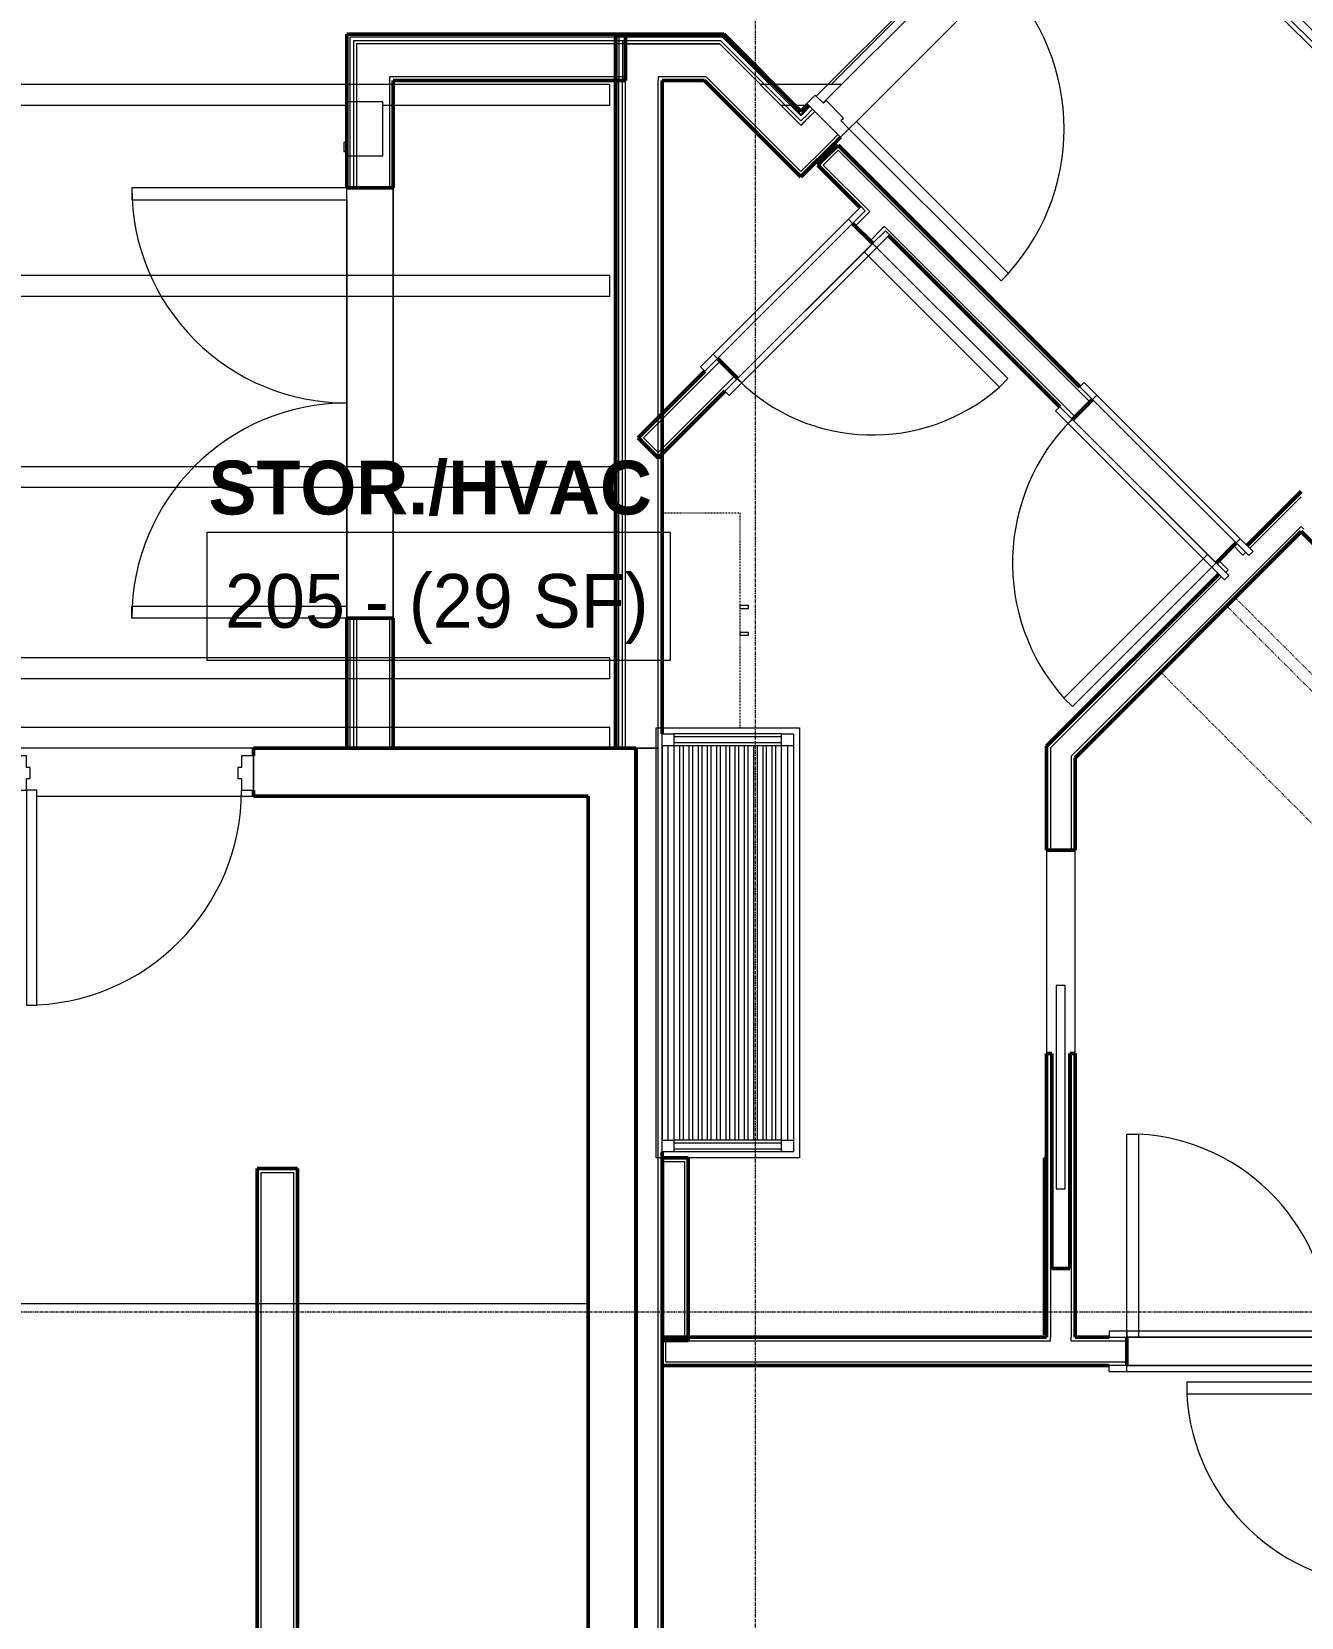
# Model space of a CAD drawing. Header units: inches. Extents: x -4235 to -464, y 9767 to 12359.
# Drawn here: x -2621.4 to -2408.9, y 10116.1 to 10381.6 of the extents above; entities that cross this region are included whole.
import ezdxf

# ---------------------------------------------------------------- set-up
doc = ezdxf.new("R2010")
doc.units = ezdxf.units.IN
doc.header["$MEASUREMENT"] = 0
doc.linetypes.add('Dash', pattern=[0.25, 0.125, -0.125])
doc.linetypes.add('Grid Line 1_2_', pattern=[0.875, 0.5, -0.125, 0.125, -0.125])
for name, color, linetype, lineweight in [('0-1', 7, 'Continuous', 5), ('0-2', 10, 'Continuous', 9), ('A-AREA-IDEN', 2, 'Continuous', 9), ('A-DOOR-1', 10, 'Continuous', 9), ('A-DOOR-2', 50, 'Continuous', 20), ('A-DOOR-FRAM-1', 10, 'Continuous', 9), ('A-DOOR-FRAM-2', 50, 'Continuous', 20), ('A-FLOR-1', 254, 'Continuous', 9), ('A-FLOR-2', 10, 'Continuous', 9), ('A-FLOR-3', 192, 'Continuous', 9), ('A-WALL-1', 7, 'Continuous', 50), ('A-WALL-2', 250, 'Continuous', 13), ('A-WALL-3', 10, 'Continuous', 9), ('A-WALL-4', 254, 'Continuous', 9), ('A-WALL-5', 113, 'Continuous', 9), ('E-FIRE-1', 10, 'Continuous', 9), ('E-FIRE-2', 254, 'Continuous', 9), ('I-WALL-1', 7, 'Continuous', 50), ('I-WALL-2', 10, 'Continuous', 9), ('I-WALL-3', 254, 'Continuous', 9), ('Q-CASE-1', 254, 'Continuous', 9), ('Q-CASE-2', 10, 'Continuous', 9), ('Q-CASE-3', 254, 'Dash', 9), ('Q-CASE-4', 10, 'Dash', 9), ('Q-CASE-HDLN-1', 10, 'Dash', 9), ('Q-CASE-HDLN-2', 254, 'Dash', 9), ('S-BEAM', 12, 'Continuous', 9), ('S-GRID-1', 1, 'Grid Line 1_2_', 9)]:
    doc.layers.add(name, color=color, linetype=linetype, lineweight=lineweight)
doc.styles.add('Century Gothic', font='ufonts.com_century-gothic.ttf', dxfattribs={"height": 9})
doc.styles.add('Century Gothic_B', font='GOTHICB.TTF', dxfattribs={"height": 9})

# ---------------------------------------------------------------- blocks, each defined once
blk = doc.blocks.new('POCKET - FLUSH - 2-10 x 6-8-2882529-BACKGROUND - RCP - 2ND FLOOR')
at = {"layer": 'A-DOOR-2'}
for p, q in [((-39.67, 0.75), (-39.67, -0.75)), ((-5.67, 0.75), (-39.67, 0.75)), ((-5.67, -0.75), (-5.67, 0.75)), ((-39.67, -0.75), (-5.67, -0.75))]:
    blk.add_line(p, q, dxfattribs=at)
blk = doc.blocks.new('Bath Vanity - Bath Vanity 72_-V5-BACKGROUND - RCP - 2ND FLOOR')
at = {"layer": 'Q-CASE-1'}
for p, q in [((36.74, 5.75), (36.74, 5.37)), ((36.74, 5.34), (36.74, 1.01)), ((-35.26, 0), (-35.26, 1)), ((36.74, 1), (36.74, 0)), ((36.74, 0), (-35.26, 0))]:
    blk.add_line(p, q, dxfattribs=at)
at = {"layer": 'Q-CASE-2'}
for p, q in [((-35.26, 1), (-35.26, 24)), ((-35.26, 24), (36.74, 24)), ((36.74, 24), (36.74, 5.75)), ((-34.26, 21), (-34.26, 23)), ((-34.26, 23), (-32.26, 23)), ((-32.26, 23), (33.74, 23)), ((-32.26, 23), (-32.26, 21)), ((-32.26, 22), (33.74, 22)), ((33.74, 21), (33.74, 23)), ((33.74, 23), (35.74, 23)), ((35.74, 23), (35.74, 21)), ((-34.26, 21), (-34.26, 3)), ((-32.26, 21), (-34.26, 21)), ((-33.76, 21), (-33.76, 3)), ((-32.76, 21), (-32.76, 3)), ((33.74, 21), (-32.26, 21)), ((-32.26, 21), (-32.26, 3)), ((-32.26, 20), (33.74, 20)), ((33.74, 19.45), (-32.26, 19.45)), ((33.74, 21), (33.74, 3)), ((35.74, 21), (33.74, 21)), ((34.24, 21), (34.24, 3)), ((35.24, 21), (35.24, 3)), ((35.74, 21), (35.74, 3)), ((-32.26, 18.45), (33.74, 18.45)), ((33.74, 17.91), (-32.26, 17.91)), ((-32.26, 16.91), (33.74, 16.91)), ((33.74, 16.36), (-32.26, 16.36)), ((-32.26, 15.36), (33.74, 15.36)), ((33.74, 14.82), (-32.26, 14.82)), ((-32.26, 13.82), (33.74, 13.82)), ((33.74, 13.27), (-32.26, 13.27)), ((-32.26, 12.27), (33.74, 12.27)), ((33.74, 11.73), (-32.26, 11.73)), ((-32.26, 10.73), (33.74, 10.73)), ((33.74, 10.18), (-32.26, 10.18)), ((-32.26, 9.18), (33.74, 9.18)), ((33.74, 8.64), (-32.26, 8.64)), ((-32.26, 7.64), (33.74, 7.64)), ((33.74, 7.09), (-32.26, 7.09)), ((-32.26, 6.09), (33.74, 6.09)), ((33.74, 5.55), (-32.26, 5.55)), ((-34.26, 1), (-34.26, 3)), ((-34.26, 3), (-32.26, 3)), ((-32.26, 4.55), (33.74, 4.55)), ((33.74, 4), (-32.26, 4)), ((-32.26, 3), (33.74, 3)), ((-32.26, 3), (-32.26, 1)), ((33.74, 1), (33.74, 3)), ((33.74, 3), (35.74, 3)), ((35.74, 3), (35.74, 1)), ((-32.26, 1), (-34.26, 1)), ((-32.26, 2), (33.74, 2)), ((-32.26, 1), (33.74, 1)), ((35.74, 1), (33.74, 1))]:
    blk.add_line(p, q, dxfattribs=at)
blk = doc.blocks.new('OD_CW_Closet - OD_CW_Closet-2068594-BACKGROUND - RCP - 2ND FLOOR')
at = {"layer": 'Q-CASE-HDLN-1'}
for p, q in [((80.94, 24), (80.85, 24)), ((80.94, -9.27), (80.94, 23.91)), ((0.74, 8.37), (80.94, 8.37)), ((0.74, 6.37), (80.94, 6.37)), ((0.74, -9.27), (80.94, -9.27))]:
    blk.add_line(p, q, dxfattribs=at)
at = {"layer": 'Q-CASE-HDLN-2'}
for p, q in [((80.85, 24), (0.74, 24)), ((0.74, 24), (0.74, -9.27)), ((80.94, 23.91), (80.94, 24))]:
    blk.add_line(p, q, dxfattribs=at)
blk = doc.blocks.new('SWING - SINGLE - FLUSH - 2-10 x 6-8 - PRIVACY-3199405-BACKGROUND - RCP - 2ND FLOOR')
at = {"layer": 'A-DOOR-1'}
blk.add_arc((17, -2.37), 34.07, 180, 266.6343, dxfattribs=at)
at = {"layer": 'A-DOOR-2'}
for p, q in [((15, -2.37), (15, -36.38)), ((17, -2.37), (15, -2.37)), ((17, -2.37), (17, -36.38)), ((17, -36.38), (15, -36.38))]:
    blk.add_line(p, q, dxfattribs=at)
at = {"layer": 'A-DOOR-FRAM-1'}
for p, q in [((-17, 3.38), (-20, 3.38)), ((-20, 3.38), (-20, 2.38)), ((17, 3.38), (-17, 3.38)), ((-17, 3.38), (-17, 2.38)), ((20, 3.38), (17, 3.38)), ((17, 3.38), (17, 2.38)), ((20, 3.38), (20, 2.38)), ((-20, 2.38), (-17, 2.38)), ((-17, 2.38), (17, 2.38)), ((17, 2.38), (20, 2.38)), ((-17, -2.37), (-20, -2.37)), ((-20, -3.37), (-20, -2.37)), ((17, -2.37), (-17, -2.37)), ((-17, -3.37), (-17, -2.37)), ((20, -2.37), (17, -2.37)), ((17, -3.37), (17, -2.37)), ((20, -3.37), (20, -2.37)), ((-20, -3.37), (-17, -3.37)), ((-17, -3.37), (17, -3.37)), ((17, -3.37), (20, -3.37))]:
    blk.add_line(p, q, dxfattribs=at)
blk = doc.blocks.new('SWING - SINGLE - FLUSH - 2-8 x 6-8 - PASSAGE-3199418-BACKGROUND - RCP - 2ND FLOOR')
at = {"layer": 'A-DOOR-1'}
blk.add_arc((16, -2.37), 32.07, 180, 266.4241, dxfattribs=at)
at = {"layer": 'A-DOOR-2'}
for p, q in [((14, -2.37), (14, -34.38)), ((16, -2.37), (14, -2.37)), ((16, -2.37), (16, -34.38)), ((16, -34.38), (14, -34.38))]:
    blk.add_line(p, q, dxfattribs=at)
at = {"layer": 'A-DOOR-FRAM-1'}
for p, q in [((-16, 3.38), (-19, 3.38)), ((-19, 3.38), (-19, 2.38)), ((16, 3.38), (-16, 3.38)), ((-16, 3.38), (-16, 2.38)), ((19, 3.38), (16, 3.38)), ((16, 3.38), (16, 2.38)), ((19, 3.38), (19, 2.38)), ((-19, 2.38), (-16, 2.38)), ((-16, 2.38), (16, 2.38)), ((16, 2.38), (19, 2.38)), ((-16, -2.37), (-19, -2.37)), ((-19, -3.37), (-19, -2.37)), ((16, -2.37), (-16, -2.37)), ((-16, -3.37), (-16, -2.37)), ((19, -2.37), (16, -2.37)), ((16, -3.37), (16, -2.37)), ((19, -3.37), (19, -2.37)), ((-19, -3.37), (-16, -3.37)), ((-16, -3.37), (16, -3.37)), ((16, -3.37), (19, -3.37))]:
    blk.add_line(p, q, dxfattribs=at)
blk = doc.blocks.new('SWING - SINGLE - FLUSH - 2-10 x 6-8 - PRIVACY-3199407-BACKGROUND - RCP - 2ND FLOOR')
at = {"layer": 'A-DOOR-1'}
blk.add_arc((17, 2.37), 34.07, 93.3657, 180, dxfattribs=at)
at = {"layer": 'A-DOOR-2'}
for p, q in [((15, 2.37), (15, 36.38)), ((17, 36.38), (15, 36.38)), ((17, 2.37), (17, 36.38)), ((17, 2.37), (15, 2.37))]:
    blk.add_line(p, q, dxfattribs=at)
at = {"layer": 'A-DOOR-FRAM-1'}
for p, q in [((-17, 3.37), (-20, 3.37)), ((-20, 2.37), (-20, 3.37)), ((17, 3.37), (-17, 3.37)), ((-17, 2.37), (-17, 3.37)), ((20, 3.37), (17, 3.37)), ((17, 2.37), (17, 3.37)), ((20, 2.37), (20, 3.37)), ((-20, 2.37), (-17, 2.37)), ((-17, 2.37), (17, 2.37)), ((17, 2.37), (20, 2.37)), ((-17, -2.38), (-20, -2.38)), ((-20, -2.38), (-20, -3.38)), ((17, -2.38), (-17, -2.38)), ((-17, -2.38), (-17, -3.38)), ((20, -2.38), (17, -2.38)), ((17, -2.38), (17, -3.38)), ((20, -2.38), (20, -3.38)), ((-20, -3.38), (-17, -3.38)), ((-17, -3.38), (17, -3.38)), ((17, -3.38), (20, -3.38))]:
    blk.add_line(p, q, dxfattribs=at)
blk = doc.blocks.new('SWING - SINGLE - FLUSH - 2-10 x 6-8 - PASSAGE-3199423-BACKGROUND - RCP - 2ND FLOOR')
at = {"layer": 'A-DOOR-1'}
blk.add_arc((17, -2.37), 34.07, 180, 266.6343, dxfattribs=at)
at = {"layer": 'A-DOOR-2'}
for p, q in [((15, -2.37), (15, -36.38)), ((17, -2.37), (15, -2.37)), ((17, -2.37), (17, -36.38)), ((17, -36.38), (15, -36.38))]:
    blk.add_line(p, q, dxfattribs=at)
at = {"layer": 'A-DOOR-FRAM-1'}
for p, q in [((-17, 3.38), (-20, 3.38)), ((-20, 3.38), (-20, 2.38)), ((17, 3.38), (-17, 3.38)), ((-17, 3.38), (-17, 2.38)), ((20, 3.38), (17, 3.38)), ((17, 3.38), (17, 2.38)), ((20, 3.38), (20, 2.38)), ((-20, 2.38), (-17, 2.38)), ((-17, 2.38), (17, 2.38)), ((17, 2.38), (20, 2.38)), ((-17, -2.37), (-20, -2.37)), ((-20, -3.37), (-20, -2.37)), ((17, -2.37), (-17, -2.37)), ((-17, -3.37), (-17, -2.37)), ((20, -2.37), (17, -2.37)), ((17, -3.37), (17, -2.37)), ((20, -3.37), (20, -2.37)), ((-20, -3.37), (-17, -3.37)), ((-17, -3.37), (17, -3.37)), ((17, -3.37), (20, -3.37))]:
    blk.add_line(p, q, dxfattribs=at)
blk = doc.blocks.new('SLIDING - FLUSH - 6-0 x 6-8-3203587-BACKGROUND - RCP - 2ND FLOOR')
at = {"layer": 'A-DOOR-1'}
for p, q in [((-38.75, 2.25), (-38.75, 3)), ((-36.25, 3), (-38.75, 3)), ((36.25, 3), (-36.25, 3)), ((-36.25, 3), (-36.25, 2.25)), ((36.25, 2.25), (36.25, 3)), ((36.25, 3), (38.75, 3)), ((38.75, 3), (38.75, 2.25)), ((-38.75, 2.25), (-36.25, 2.25)), ((1, 2.25), (-36, 2.25)), ((-36, 2.25), (-36, 0.875)), ((-36, 0.875), (1, 0.875)), ((36, 0.875), (-1, 0.875)), ((-1, 0.875), (-1, -0.5)), ((1, 2.25), (1, 0.875)), ((36, 0.875), (36, -0.5)), ((38.75, 2.25), (36.25, 2.25)), ((-38.75, -3.25), (-38.75, -2.5)), ((-36.25, -2.5), (-38.75, -2.5)), ((-36.25, -2.5), (-36.25, -3.25)), ((-1, -0.5), (36, -0.5)), ((36.25, -2.5), (38.75, -2.5)), ((36.25, -3.25), (36.25, -2.5)), ((38.75, -2.5), (38.75, -3.25)), ((-38.75, -3.25), (-36.25, -3.25)), ((-36.25, -3.25), (36.25, -3.25)), ((38.75, -3.25), (36.25, -3.25))]:
    blk.add_line(p, q, dxfattribs=at)
at = {"layer": 'A-DOOR-FRAM-1'}
for p, q in [((-36, 2.25), (-37, 2.25)), ((-37, -2.5), (-37, 2.25)), ((-36, 2.25), (-36, -2.5)), ((36, 2.25), (1, 2.25)), ((36, -2.5), (36, 2.25)), ((36, 2.25), (37, 2.25)), ((37, 2.25), (37, -2.5)), ((-37, -2.5), (-36, -2.5)), ((-36, -2.5), (36, -2.5)), ((37, -2.5), (36, -2.5))]:
    blk.add_line(p, q, dxfattribs=at)
blk = doc.blocks.new('300 Series Wall Hung Cabinet_326 - 36_-V79-BACKGROUND - RCP - 2ND FLOOR')
at = {"layer": 'Q-CASE-2'}
for p, q in [((-2.01, 14.69), (-2.5, 14.69)), ((-2.5, 14.69), (-2.5, 13.19)), ((-2.01, 13.19), (-2.01, 14.69)), ((2.49, 14.69), (2, 14.69)), ((2, 14.69), (2, 13.19)), ((2.49, 13.19), (2.49, 14.69)), ((-2.5, 13.19), (-2.01, 13.19)), ((2, 13.19), (2.49, 13.19))]:
    blk.add_line(p, q, dxfattribs=at)
at = {"layer": 'Q-CASE-3'}
blk.add_line((18, 0.19), (-18, 0.19), dxfattribs=at)
at = {"layer": 'Q-CASE-4'}
for p, q in [((-18, 0.19), (-18, 13.19)), ((-18, 13.19), (18, 13.19))]:
    blk.add_line(p, q, dxfattribs=at)
blk = doc.blocks.new('CTR - 1st Phase - Unit Layouts_rvt-1-BACKGROUND - RCP - 2ND FLOOR')
at = {"layer": 'A-WALL-1'}
for p, q in [((-2489.4, 10359.69), (-2486.92, 10362.16)), ((-2486.92, 10362.16), (-2486.48, 10362.6)), ((-2486.48, 10362.6), (-2446.02, 10322.14)), ((-2489.84, 10359.24), (-2489.4, 10359.69)), ((-2482.77, 10352.17), (-2489.84, 10359.24)), ((-2480.68, 10346.12), (-2484.04, 10349.48)), ((-2449.38, 10318.78), (-2477.99, 10347.4)), ((-2506.67, 10326.85), (-2503.31, 10323.5)), ((-2519.95, 10313.57), (-2508.79, 10324.73)), ((-2505.43, 10321.37), (-2516.59, 10310.22)), ((-2443.9, 10320.02), (-2447.26, 10316.66)), ((-2519.51, 10313.13), (-2519.95, 10313.57)), ((-2517.03, 10310.66), (-2519.51, 10313.13)), ((-2516.59, 10310.22), (-2517.03, 10310.66)), ((-2418, 10295.53), (-2408.95, 10304.59)), ((-2408.95, 10297.87), (-2446.82, 10259.99)), ((-2423.21, 10292.62), (-2419.86, 10295.98)), ((-2352.3, 10241.22), (-2408.95, 10297.87)), ((-2451.57, 10261.96), (-2422.77, 10290.76)), ((-2451.57, 10261.08), (-2451.57, 10261.96)), ((-2451.57, 10255.24), (-2451.57, 10261.08)), ((-2446.82, 10259.99), (-2446.82, 10244.52)), ((-2451.57, 10244.52), (-2451.57, 10255.24)), ((-2446.82, 10244.52), (-2451.57, 10244.52)), ((-2451.57, 10163), (-2451.57, 10210.52)), ((-2451.57, 10210.52), (-2450.7, 10210.52)), ((-2450.7, 10210.52), (-2450.7, 10174.52)), ((-2447.7, 10174.52), (-2447.7, 10210.52)), ((-2447.7, 10210.52), (-2446.82, 10210.52)), ((-2446.82, 10210.52), (-2446.82, 10163)), ((-2515.95, 10162.41), (-2515.95, 10193.04)), ((-2515.95, 10193.04), (-2515.7, 10193.04)), ((-2515.7, 10193.04), (-2512.2, 10193.04)), ((-2512.2, 10193.04), (-2511.57, 10193.04)), ((-2511.57, 10193.04), (-2511.57, 10162.41)), ((-2451.95, 10163.38), (-2451.95, 10193)), ((-2451.95, 10193), (-2451.57, 10193)), ((-2451.57, 10193), (-2451.57, 10163.38)), ((-2450.7, 10174.52), (-2447.7, 10174.52)), ((-2515.95, 10162.38), (-2515.95, 10163)), ((-2515.95, 10163), (-2508.87, 10163)), ((-2508.87, 10163), (-2451.57, 10163)), ((-2446.82, 10163), (-2441.12, 10163)), ((-2438.12, 10163), (-2438.12, 10158.25)), ((-2515.7, 10162.41), (-2515.95, 10162.41)), ((-2515.95, 10158.88), (-2515.95, 10162.38)), ((-2512.2, 10162.41), (-2515.7, 10162.41)), ((-2511.57, 10162.41), (-2512.2, 10162.41)), ((-2515.95, 10158.25), (-2515.95, 10158.88)), ((-2508.87, 10158.25), (-2515.95, 10158.25)), ((-2441.12, 10158.25), (-2508.87, 10158.25))]:
    blk.add_line(p, q, dxfattribs=at)
at = {"layer": 'A-WALL-2'}
for p, q in [((-2488.96, 10359.24), (-2486.48, 10361.72)), ((-2444.34, 10319.58), (-2486.48, 10361.72)), ((-2481.18, 10351.46), (-2488.96, 10359.24)), ((-2481.18, 10351.46), (-2481.62, 10351.02)), ((-2483.6, 10349.04), (-2481.62, 10351.02)), ((-2478.7, 10348.99), (-2479.14, 10348.55)), ((-2446.81, 10317.1), (-2478.7, 10348.99)), ((-2481.12, 10346.56), (-2479.14, 10348.55)), ((-2519.06, 10313.57), (-2506.23, 10326.41)), ((-2516.59, 10311.1), (-2503.75, 10323.94)), ((-2516.59, 10311.1), (-2519.06, 10313.57)), ((-2408.95, 10303.7), (-2417.56, 10295.09)), ((-2408.95, 10298.75), (-2447.45, 10260.25)), ((-2408.51, 10298.31), (-2408.95, 10298.75)), ((-2421.62, 10291.91), (-2422.77, 10293.06)), ((-2419.15, 10294.38), (-2420.3, 10295.53)), ((-2419.15, 10294.38), (-2418.71, 10293.94)), ((-2418.26, 10294.38), (-2418.71, 10293.94)), ((-2422.33, 10290.32), (-2450.95, 10261.7)), ((-2421.62, 10291.91), (-2421.18, 10291.47)), ((-2421.18, 10291.47), (-2421.62, 10291.03)), ((-2450.95, 10261.7), (-2450.95, 10256.75)), ((-2447.45, 10260.25), (-2447.45, 10259.37)), ((-2447.45, 10259.37), (-2447.45, 10244.52)), ((-2450.95, 10256.75), (-2450.95, 10255.87)), ((-2450.95, 10255.87), (-2450.95, 10244.52)), ((-2450.95, 10210.52), (-2450.95, 10163)), ((-2447.45, 10210.52), (-2447.45, 10163)), ((-2515.7, 10193.04), (-2515.7, 10192.41)), ((-2515.7, 10193.04), (-2515.7, 10192.41)), ((-2515.7, 10192.41), (-2515.7, 10163.04)), ((-2515.7, 10192.41), (-2512.2, 10192.41)), ((-2512.2, 10192.41), (-2512.2, 10163.04)), ((-2515.7, 10163.04), (-2515.7, 10162.41)), ((-2515.7, 10163.04), (-2515.7, 10162.41)), ((-2512.2, 10163.04), (-2515.7, 10163.04)), ((-2450.95, 10162.38), (-2450.95, 10163)), ((-2447.45, 10162.38), (-2447.45, 10163)), ((-2515.32, 10158.88), (-2515.32, 10162.38)), ((-2515.32, 10162.38), (-2508.87, 10162.38)), ((-2508.87, 10162.38), (-2450.95, 10162.38)), ((-2447.45, 10162.38), (-2438.12, 10162.38)), ((-2515.32, 10158.88), (-2508.87, 10158.88)), ((-2508.87, 10158.88), (-2438.12, 10158.88))]:
    blk.add_line(p, q, dxfattribs=at)
at = {"layer": 'A-WALL-3'}
for p, q in [((-2484.04, 10349.48), (-2506.67, 10326.85)), ((-2503.31, 10323.5), (-2480.68, 10346.12)), ((-2419.86, 10295.98), (-2443.9, 10320.02)), ((-2447.26, 10316.66), (-2423.21, 10292.62)), ((-2451.57, 10244.52), (-2451.57, 10210.52)), ((-2446.82, 10210.52), (-2446.82, 10244.52)), ((-2404.12, 10163), (-2438.12, 10163)), ((-2438.12, 10158.25), (-2404.12, 10158.25))]:
    blk.add_line(p, q, dxfattribs=at)
at = {"layer": 'A-WALL-4'}
for p, q in [((-2480.68, 10346.12), (-2484.04, 10349.48)), ((-2503.31, 10323.5), (-2506.67, 10326.85)), ((-2447.26, 10316.66), (-2443.9, 10320.02)), ((-2423.21, 10292.62), (-2419.86, 10295.98)), ((-2451.57, 10244.52), (-2446.82, 10244.52)), ((-2450.7, 10210.52), (-2451.57, 10210.52)), ((-2450.7, 10174.52), (-2450.7, 10210.52)), ((-2446.82, 10210.52), (-2447.7, 10210.52)), ((-2447.7, 10210.52), (-2447.7, 10174.52)), ((-2447.7, 10174.52), (-2450.7, 10174.52)), ((-2438.12, 10158.25), (-2438.12, 10163))]:
    blk.add_line(p, q, dxfattribs=at)
at = {"layer": 'A-WALL-5'}
for p, q in [((-2515.95, 10264), (-2515.95, 10265)), ((-2515.95, 10265), (-2492.95, 10265)), ((-2515.95, 10194), (-2515.95, 10264)), ((-2492.95, 10265), (-2492.95, 10193)), ((-2515.95, 10193.04), (-2515.95, 10194)), ((-2511.61, 10193), (-2515.94, 10193)), ((-2511.2, 10193), (-2511.57, 10193)), ((-2492.95, 10193), (-2511.2, 10193))]:
    blk.add_line(p, q, dxfattribs=at)
at = {"layer": '0-2'}
for name, p, rotation in [('SLIDING - FLUSH - 6-0 x 6-8-3203587-BACKGROUND - RCP - 2ND FLOOR', (-2400.28, 10376.23), 134.9999999998691), ('SWING - SINGLE - FLUSH - 2-8 x 6-8 - PASSAGE-3199418-BACKGROUND - RCP - 2ND FLOOR', (-2493.68, 10336.49), 44.99999999999973), ('SWING - SINGLE - FLUSH - 2-10 x 6-8 - PRIVACY-3199405-BACKGROUND - RCP - 2ND FLOOR', (-2433.56, 10306.32), 314.999999999968), ('300 Series Wall Hung Cabinet_326 - 36_-V79-BACKGROUND - RCP - 2ND FLOOR', (-2516.14, 10283), 269.999999999977), ('OD_CW_Closet - OD_CW_Closet-2068594-BACKGROUND - RCP - 2ND FLOOR', (-2426.44, 10281.42), 314.9999999999715), ('Bath Vanity - Bath Vanity 72_-V5-BACKGROUND - RCP - 2ND FLOOR', (-2516.95, 10229.74), 269.9999999999602), ('POCKET - FLUSH - 2-10 x 6-8-2882529-BACKGROUND - RCP - 2ND FLOOR', (-2449.2, 10227.52), 89.99999999997928), ('SWING - SINGLE - FLUSH - 2-10 x 6-8 - PASSAGE-3199423-BACKGROUND - RCP - 2ND FLOOR', (-2421.12, 10160.63), 180), ('SWING - SINGLE - FLUSH - 2-10 x 6-8 - PRIVACY-3199407-BACKGROUND - RCP - 2ND FLOOR', (-2391.75, 10138.45), 90.00000000002112)]:
    blk.add_blockref(name, p, dxfattribs=dict(at, rotation=rotation))
blk = doc.blocks.new('HOLLOW METAL - UNIT DOOR-2191978-BACKGROUND - RCP - 2ND FLOOR')
at = {"layer": 'A-DOOR-1'}
blk.add_arc((18, 4.125), 36, 90, 180, dxfattribs=at)
at = {"layer": 'A-DOOR-2'}
for p, q in [((18, 40.125), (16.25, 40.125)), ((16.25, 40.125), (16.25, 4.125)), ((18, 4.125), (18, 40.125)), ((16.25, 4.125), (18, 4.125))]:
    blk.add_line(p, q, dxfattribs=at)
at = {"layer": 'A-DOOR-FRAM-2'}
for p, q in [((-18, 4.125), (-20, 4.125)), ((-20, 4.125), (-20, -3.875)), ((-18, 2.1875), (-18, 4.125)), ((18, 4.125), (18, 2.1875)), ((20, 4.125), (18, 4.125)), ((20, -3.875), (20, 4.125)), ((-17.375, 2.1875), (-18, 2.1875)), ((-17.375, -1.9375), (-17.375, 2.1875)), ((18, 2.1875), (17.375, 2.1875)), ((17.375, 2.1875), (17.375, -1.9375)), ((-18, -3.875), (-18, -1.9375)), ((-18, -1.9375), (-17.375, -1.9375)), ((17.375, -1.9375), (18, -1.9375)), ((18, -1.9375), (18, -3.875)), ((-20, -3.875), (-18, -3.875)), ((18, -3.875), (20, -3.875))]:
    blk.add_line(p, q, dxfattribs=at)
blk = doc.blocks.new('HOLLOW METAL - DOUBLE - 6-0 x 6-8 - 20MIN_-2194249-BACKGROUND - RCP - 2ND FLOOR')
at = {"layer": 'A-DOOR-1'}
for centre, start, end in [((-36, -3.875), 270, 0), ((36, -3.875), 180, 270)]:
    blk.add_arc(centre, 36, start, end, dxfattribs=at)
at = {"layer": 'A-DOOR-2'}
for p, q in [((-34, -3.875), (-36, -3.875)), ((-36, -3.875), (-36, -39.875)), ((-34, -39.875), (-34, -3.875)), ((34, -3.875), (36, -3.875)), ((34, -39.875), (34, -3.875)), ((36, -3.875), (36, -39.875)), ((-36, -39.875), (-34, -39.875)), ((36, -39.875), (34, -39.875))]:
    blk.add_line(p, q, dxfattribs=at)
blk = doc.blocks.new('104416 - Fire Extinguishers - Wall - Class A - Light - 2A-2205461-BACKGROUND - RCP - 2ND FLOOR')
at = {"layer": 'E-FIRE-1'}
for p, q in [((13.19, 4.13), (13.19, 3.87)), ((23.19, 4.13), (13.19, 4.13)), ((23.19, 4.13), (13.19, 4.13)), ((13.19, 3.87), (13.19, 4.13)), ((22.75, 3.87), (13.63, 3.87)), ((14.41, 4.13), (14.41, 4.38)), ((15.91, 4.38), (14.44, 4.38)), ((14.44, 4.38), (14.44, 4.13)), ((15.91, 4.13), (15.91, 4.38)), ((15.94, 4.13), (15.94, 4.38)), ((23.19, 3.87), (23.19, 4.13)), ((23.19, 3.87), (23.19, 4.13))]:
    blk.add_line(p, q, dxfattribs=at)
at = {"layer": 'E-FIRE-2'}
for p, q in [((13.19, 3.87), (23.19, 3.87)), ((13.63, -2.12), (13.63, 3.87)), ((22.75, -2.12), (22.75, 3.87)), ((13.63, -2.12), (22.75, -2.12))]:
    blk.add_line(p, q, dxfattribs=at)
blk = doc.blocks.new('CTR - 1st Phase - Common Walls_rvt-1-BACKGROUND - RCP - 2ND FLOOR')
at = {"layer": 'A-WALL-1'}
for p, q in [((-2520.32, 10013.63), (-2520.32, 10261.59)), ((-2515.95, 10194), (-2515.95, 10013.63))]:
    blk.add_line(p, q, dxfattribs=at)
at = {"layer": 'A-WALL-2'}
for p, q in [((-2568.2, 10380.66), (-2568.2, 10380.04)), ((-2522.07, 10380.66), (-2568.2, 10380.66)), ((-2523.2, 10380.66), (-2523.2, 10380.04)), ((-2516.08, 10380.66), (-2523.2, 10380.66)), ((-2506.71, 10380.66), (-2516.08, 10380.66)), ((-2505.83, 10380.66), (-2506.71, 10380.66)), ((-2492.69, 10367.53), (-2505.83, 10380.66)), ((-2568.2, 10380.04), (-2568.2, 10373.41)), ((-2567.57, 10380.04), (-2567.57, 10379.54)), ((-2522.07, 10380.04), (-2567.57, 10380.04)), ((-2567.57, 10379.54), (-2567.57, 10373.41)), ((-2567.07, 10379.54), (-2567.07, 10374.04)), ((-2522.07, 10379.54), (-2567.07, 10379.54)), ((-2523.2, 10380.04), (-2523.2, 10373.41)), ((-2522.57, 10380.04), (-2522.57, 10379.54)), ((-2515.45, 10380.04), (-2522.57, 10380.04)), ((-2522.57, 10379.54), (-2522.57, 10373.41)), ((-2522.07, 10379.54), (-2522.07, 10374.04)), ((-2514.95, 10379.54), (-2522.07, 10379.54)), ((-2506.79, 10380.04), (-2515.45, 10380.04)), ((-2514.07, 10379.54), (-2514.95, 10379.54)), ((-2506.29, 10379.54), (-2514.07, 10379.54)), ((-2506.09, 10380.04), (-2506.79, 10380.04)), ((-2492.69, 10365.94), (-2506.29, 10379.54)), ((-2492.69, 10366.65), (-2506.09, 10380.04)), ((-2568.2, 10373.41), (-2568.2, 10355.41)), ((-2567.57, 10373.41), (-2567.57, 10355.41)), ((-2567.07, 10374.04), (-2567.07, 10373.41)), ((-2567.07, 10373.41), (-2567.07, 10355.41)), ((-2561.57, 10374.04), (-2561.57, 10373.41)), ((-2522.07, 10374.04), (-2561.57, 10374.04)), ((-2561.57, 10373.41), (-2561.57, 10355.41)), ((-2523.2, 10261.59), (-2523.2, 10373.41)), ((-2522.57, 10261.59), (-2522.57, 10373.41)), ((-2522.07, 10374.04), (-2522.07, 10373.41)), ((-2522.07, 10261.59), (-2522.07, 10373.41)), ((-2516.57, 10374.04), (-2516.57, 10373.41)), ((-2509.45, 10374.04), (-2516.57, 10374.04)), ((-2516.57, 10261.59), (-2516.57, 10373.41)), ((-2508.57, 10374.04), (-2509.45, 10374.04)), ((-2492.69, 10358.16), (-2508.57, 10374.04)), ((-2492.69, 10367.53), (-2492.34, 10367.88)), ((-2491.19, 10369.03), (-2492.34, 10367.88)), ((-2492.25, 10367.09), (-2491.9, 10367.44)), ((-2490.75, 10368.59), (-2491.9, 10367.44)), ((-2490.39, 10368.24), (-2491.54, 10367.09)), ((-2492.69, 10366.65), (-2492.25, 10367.09)), ((-2492.69, 10365.94), (-2492.34, 10366.29)), ((-2492.34, 10366.29), (-2491.54, 10367.09)), ((-2492.69, 10358.16), (-2488.8, 10362.05)), ((-2488.8, 10362.05), (-2487.65, 10363.2)), ((-2486.5, 10364.35), (-2487.65, 10363.2)), ((-2568.2, 10283.41), (-2568.2, 10261.59)), ((-2567.57, 10283.41), (-2567.57, 10261.59)), ((-2567.07, 10283.41), (-2567.07, 10261.59)), ((-2561.57, 10283.41), (-2561.57, 10261.59)), ((-2520.07, 10261.59), (-2520.32, 10261.59)), ((-2520.32, 10261.59), (-2520.07, 10261.59)), ((-2516.57, 10261.59), (-2520.07, 10261.59)), ((-2520.07, 10013.63), (-2520.07, 10261.59)), ((-2520.07, 10261.59), (-2516.57, 10261.59)), ((-2516.57, 10013.63), (-2516.57, 10261.59))]:
    blk.add_line(p, q, dxfattribs=at)
at = {"layer": 'A-WALL-3'}
blk.add_line((-2520.32, 10014.21), (-2520.32, 10261.59), dxfattribs=at)
at = {"layer": 'I-WALL-1'}
for p, q in [((-2568.7, 10381.16), (-2522.07, 10381.16)), ((-2568.7, 10380.66), (-2568.7, 10381.16)), ((-2568.7, 10373.41), (-2568.7, 10380.66)), ((-2523.7, 10381.16), (-2516.58, 10381.16)), ((-2523.7, 10380.66), (-2523.7, 10381.16)), ((-2523.7, 10373.41), (-2523.7, 10380.66)), ((-2522.07, 10381.16), (-2522.07, 10373.41)), ((-2516.58, 10381.16), (-2506.33, 10381.16)), ((-2506.33, 10381.16), (-2505.62, 10381.16)), ((-2505.62, 10381.16), (-2492.69, 10368.24)), ((-2568.7, 10355.41), (-2568.7, 10373.41)), ((-2560.95, 10373.41), (-2560.95, 10355.41)), ((-2522.07, 10373.41), (-2560.95, 10373.41)), ((-2523.7, 10261.59), (-2523.7, 10373.41)), ((-2515.95, 10373.41), (-2515.95, 10264)), ((-2508.83, 10373.41), (-2515.95, 10373.41)), ((-2492.69, 10357.28), (-2508.83, 10373.41)), ((-2492.69, 10368.24), (-2491.54, 10369.39)), ((-2487.21, 10362.76), (-2492.25, 10357.72)), ((-2486.06, 10363.91), (-2487.21, 10362.76)), ((-2492.25, 10357.72), (-2492.69, 10357.28)), ((-2560.95, 10355.41), (-2568.7, 10355.41)), ((-2568.7, 10261.59), (-2568.7, 10283.41)), ((-2568.7, 10283.41), (-2560.95, 10283.41)), ((-2560.95, 10283.41), (-2560.95, 10261.59)), ((-2560.95, 10261.59), (-2568.7, 10261.59)), ((-2520.32, 10261.59), (-2523.7, 10261.59))]:
    blk.add_line(p, q, dxfattribs=at)
at = {"layer": 'I-WALL-2'}
for p, q in [((-2464.67, 10396.26), (-2490.13, 10370.8)), ((-2483.41, 10366.56), (-2459.19, 10390.78)), ((-2523.7, 10381.16), (-2522.07, 10381.16)), ((-2523.7, 10381.16), (-2522.07, 10381.16)), ((-2523.7, 10381.15), (-2523.7, 10380.66)), ((-2523.7, 10380.64), (-2523.7, 10380.04)), ((-2522.07, 10379.54), (-2522.07, 10381.16)), ((-2523.7, 10380.02), (-2523.7, 10374.04)), ((-2523.7, 10374.01), (-2523.7, 10373.41)), ((-2522.07, 10373.41), (-2523.7, 10373.41)), ((-2568.7, 10369.85), (-2568.7, 10370.29)), ((-2568.7, 10360.29), (-2568.7, 10360.73)), ((-2568.7, 10353.41), (-2568.7, 10355.41)), ((-2560.95, 10283.41), (-2560.95, 10355.41)), ((-2568.7, 10353.41), (-2568.7, 10285.41)), ((-2568.7, 10283.41), (-2568.7, 10285.41)), ((-2560.95, 10261.59), (-2568.7, 10261.59)), ((-2523.7, 10261.59), (-2522.07, 10261.59))]:
    blk.add_line(p, q, dxfattribs=at)
at = {"layer": 'I-WALL-3'}
for p, q in [((-2490.13, 10370.8), (-2464.67, 10396.26)), ((-2568.7, 10381.16), (-2523.7, 10381.16)), ((-2568.7, 10381.16), (-2568.7, 10373.41)), ((-2522.07, 10381.16), (-2516.58, 10381.16)), ((-2505.62, 10381.16), (-2516.58, 10381.16)), ((-2505.62, 10381.16), (-2492.69, 10368.24)), ((-2568.7, 10370.29), (-2568.7, 10373.41)), ((-2560.95, 10373.41), (-2560.95, 10261.59)), ((-2523.7, 10373.41), (-2560.95, 10373.41)), ((-2523.7, 10261.59), (-2523.7, 10373.41)), ((-2492.69, 10368.24), (-2491.54, 10369.39)), ((-2568.7, 10355.41), (-2568.7, 10360.29)), ((-2568.7, 10355.41), (-2560.95, 10355.41)), ((-2568.7, 10285.41), (-2568.7, 10353.41)), ((-2568.7, 10261.59), (-2568.7, 10283.41)), ((-2568.7, 10283.41), (-2560.95, 10283.41))]:
    blk.add_line(p, q, dxfattribs=at)
at = {"layer": '0-2'}
for name, p, rotation in [('HOLLOW METAL - UNIT DOOR-2191978-BACKGROUND - RCP - 2ND FLOOR', (-2474.84, 10380.96), 224.9999999999973), ('104416 - Fire Extinguishers - Wall - Class A - Light - 2A-2205461-BACKGROUND - RCP - 2ND FLOOR', (-2564.82, 10347.1), 90.00000000000037), ('HOLLOW METAL - DOUBLE - 6-0 x 6-8 - 20MIN_-2194249-BACKGROUND - RCP - 2ND FLOOR', (-2564.82, 10319.41), 270.0000000000003)]:
    blk.add_blockref(name, p, dxfattribs=dict(at, rotation=rotation))
blk = doc.blocks.new('HOLLOW METAL - STAIR DOOR 3-0 x 7-0-2453423-BACKGROUND - RCP - 2ND FLOOR')
at = {"layer": 'A-DOOR-1'}
blk.add_arc((18, 3.25), 36, 90, 180, dxfattribs=at)
at = {"layer": 'A-DOOR-2'}
for p, q in [((18, 39.25), (16.25, 39.25)), ((16.25, 39.25), (16.25, 3.25)), ((18, 3.25), (18, 39.25)), ((16.25, 3.25), (18, 3.25))]:
    blk.add_line(p, q, dxfattribs=at)
at = {"layer": 'A-DOOR-FRAM-2'}
for p, q in [((-18, 3.25), (-20, 3.25)), ((-20, 3.25), (-20, -2.5)), ((-18, 1.3125), (-18, 3.25)), ((18, 3.25), (18, 1.3125)), ((20, 3.25), (18, 3.25)), ((20, -2.5), (20, 3.25)), ((-17.375, 1.3125), (-18, 1.3125)), ((-17.375, -0.5625), (-17.375, 1.3125)), ((18, 1.3125), (17.375, 1.3125)), ((17.375, 1.3125), (17.375, -0.5625)), ((-20, -2.5), (-18, -2.5)), ((-18, -2.5), (-18, -0.5625)), ((-18, -0.5625), (-17.375, -0.5625)), ((17.375, -0.5625), (18, -0.5625)), ((18, -0.5625), (18, -2.5)), ((18, -2.5), (20, -2.5))]:
    blk.add_line(p, q, dxfattribs=at)
blk = doc.blocks.new('CTR - 1st Phase -Stairs _ Elevators_rvt-1-BACKGROUND - RCP - 2ND FLOOR')
at = {"layer": 'A-FLOR-1'}
for p, q in [((-2620.57, 10253.59), (-2528.32, 10253.59)), ((-2528.32, 10253.59), (-2528.32, 10168.59)), ((-2576.95, 10168.59), (-2583.7, 10168.59))]:
    blk.add_line(p, q, dxfattribs=at)
at = {"layer": 'A-FLOR-2'}
for p, q in [((-2583.7, 10168.59), (-2632.32, 10168.59)), ((-2528.32, 10168.59), (-2576.95, 10168.59))]:
    blk.add_line(p, q, dxfattribs=at)
at = {"layer": 'A-WALL-1'}
for p, q in [((-2584.32, 10261.59), (-2520.32, 10261.59)), ((-2584.32, 10260.34), (-2584.32, 10261.59)), ((-2520.32, 10261.59), (-2520.32, 10253.59)), ((-2584.32, 10253.59), (-2584.32, 10254.59)), ((-2528.32, 10253.59), (-2584.32, 10253.59)), ((-2528.32, 10021.59), (-2528.32, 10253.59)), ((-2520.32, 10253.59), (-2520.32, 10021.59))]:
    blk.add_line(p, q, dxfattribs=at)
at = {"layer": 'A-WALL-2'}
for p, q in [((-2583.07, 10190.59), (-2577.57, 10190.59)), ((-2583.07, 10070.21), (-2583.07, 10190.59)), ((-2577.57, 10070.21), (-2577.57, 10190.59))]:
    blk.add_line(p, q, dxfattribs=at)
at = {"layer": 'A-WALL-3'}
for p, q in [((-2584.32, 10261.59), (-2624.32, 10261.59)), ((-2584.32, 10260.34), (-2584.32, 10254.59)), ((-2620.57, 10253.59), (-2584.32, 10253.59))]:
    blk.add_line(p, q, dxfattribs=at)
at = {"layer": 'A-WALL-4'}
for p, q in [((-2584.32, 10261.59), (-2584.32, 10260.34)), ((-2584.32, 10254.59), (-2584.32, 10253.59))]:
    blk.add_line(p, q, dxfattribs=at)
at = {"layer": 'I-WALL-1'}
for p, q in [((-2583.7, 10069.59), (-2583.7, 10191.21)), ((-2583.7, 10191.21), (-2583.07, 10191.21)), ((-2583.07, 10191.21), (-2577.57, 10191.21)), ((-2577.57, 10191.21), (-2576.95, 10191.21)), ((-2576.95, 10191.21), (-2576.95, 10069.59))]:
    blk.add_line(p, q, dxfattribs=at)
at = {"layer": '0-2', "rotation": 180}
blk.add_blockref('HOLLOW METAL - STAIR DOOR 3-0 x 7-0-2453423-BACKGROUND - RCP - 2ND FLOOR', (-2604.32, 10257.84), dxfattribs=at)
blk = doc.blocks.new('Dimension Lumber - LVL - 3_5X5_5-2690766-BACKGROUND - RCP - 2ND FLOOR')
at = {"layer": 'S-BEAM'}
for p, q in [((-55.74, 1.75), (-55.74, -1.75)), ((-55.74, 1.75), (-19.49, 1.75)), ((-19.49, 1.75), (-11.74, 1.75)), ((-11.74, 1.75), (55.74, 1.75)), ((55.74, -1.75), (55.74, 1.75)), ((-55.74, -1.75), (-19.49, -1.75)), ((-19.49, -1.75), (-11.74, -1.75)), ((-11.74, -1.75), (55.74, -1.75))]:
    blk.add_line(p, q, dxfattribs=at)
blk = doc.blocks.new('Dimension Lumber - LVL - 3_5X5_5-2690767-BACKGROUND - RCP - 2ND FLOOR')
at = {"layer": 'S-BEAM'}
for p, q in [((-1.62, 1.75), (-1.33, 1.75)), ((-1.33, 1.75), (0.67, 1.75)), ((0.67, 1.75), (2.97, 1.75)), ((-7.13, -1.75), (-4.83, -1.75)), ((-4.83, -1.75), (4.17, -1.75)), ((4.17, -1.75), (6.47, -1.75))]:
    blk.add_line(p, q, dxfattribs=at)
blk = doc.blocks.new('Dimension Lumber - LVL - 3_5X5_5-V271-BACKGROUND - RCP - 2ND FLOOR')
at = {"layer": 'S-BEAM'}
for p, q in [((-55.74, 1.75), (-55.74, -1.75)), ((-55.74, 1.75), (-19.49, 1.75)), ((-19.49, 1.75), (-17.74, 1.75)), ((-11.49, 1.75), (55.74, 1.75)), ((55.74, -1.75), (55.74, 1.75)), ((-55.74, -1.75), (-19.49, -1.75)), ((-19.49, -1.75), (-18.89, -1.75)), ((-18.86, -1.75), (-12.88, -1.75)), ((-12.86, -1.75), (-12.26, -1.75)), ((-12.24, -1.75), (-11.76, -1.75)), ((-11.74, -1.75), (55.74, -1.75))]:
    blk.add_line(p, q, dxfattribs=at)
blk = doc.blocks.new('Dimension Lumber - LVL - 3_5X5_5-V275-BACKGROUND - RCP - 2ND FLOOR')
at = {"layer": 'S-BEAM'}
for p, q in [((-55.74, 1.75), (-55.74, -1.75)), ((-55.74, 1.75), (-19.49, 1.75)), ((-19.49, 1.75), (-11.74, 1.75)), ((-11.74, 1.75), (55.74, 1.75)), ((55.74, -1.75), (55.74, 1.75)), ((-55.74, -1.75), (-19.49, -1.75)), ((-19.49, -1.75), (-11.74, -1.75)), ((-11.74, -1.75), (55.74, -1.75))]:
    blk.add_line(p, q, dxfattribs=at)

msp = doc.modelspace()

# ---------------------------------------------------------------- linework, layer by layer
at = {"layer": 'A-AREA-IDEN', "flags": 128}
msp.add_lwpolyline([(-2592.1, 10297.78), (-2514.59, 10297.78), (-2514.59, 10276.29), (-2592.1, 10276.29)], close=True, dxfattribs=at)
at = {"layer": 'A-FLOR-3'}
for p, q in [((-2488.98, 10369.65), (-2463.52, 10395.11)), ((-2464.41, 10395.99), (-2487.66, 10372.74)), ((-2505.77, 10380.79), (-2523.95, 10380.79)), ((-2523.95, 10380.79), (-2523.95, 10380.66)), ((-2523.95, 10380.64), (-2523.95, 10380.04)), ((-2497.72, 10372.74), (-2505.77, 10380.79)), ((-2523.95, 10380.02), (-2523.95, 10374.04)), ((-2522.07, 10261.59), (-2522.07, 10379.54)), ((-2522.07, 10379.54), (-2506.29, 10379.54)), ((-2506.29, 10379.54), (-2492.69, 10365.94)), ((-2523.95, 10374.01), (-2523.95, 10261.59)), ((-2492.69, 10367.71), (-2494.22, 10369.24)), ((-2491.28, 10369.12), (-2492.69, 10367.71)), ((-2492.69, 10365.94), (-2490.39, 10368.24)), ((-2523.95, 10261.59), (-2631.36, 10261.59)), ((-2520.32, 10261.59), (-2522.07, 10261.59)), ((-2520.32, 10014.21), (-2520.32, 10261.59))]:
    msp.add_line(p, q, dxfattribs=at)
at = {"layer": 'S-GRID-1'}
for p, q in [((-2500.32, 9836.18), (-2500.32, 12309.48)), ((-464.45, 10167.19), (-4185.7, 10167.19))]:
    msp.add_line(p, q, dxfattribs=at)

# ---------------------------------------------------------------- block references
at = {"layer": '0-1'}
for name in ['CTR - 1st Phase - Unit Layouts_rvt-1-BACKGROUND - RCP - 2ND FLOOR', 'CTR - 1st Phase - Common Walls_rvt-1-BACKGROUND - RCP - 2ND FLOOR', 'CTR - 1st Phase -Stairs _ Elevators_rvt-1-BACKGROUND - RCP - 2ND FLOOR']:
    msp.add_blockref(name, (0, 0), dxfattribs=at)
at = {"layer": 'S-BEAM', "rotation": 180}
for name, p in [('Dimension Lumber - LVL - 3_5X5_5-V271-BACKGROUND - RCP - 2ND FLOOR', (-2580.44, 10370.99)), ('Dimension Lumber - LVL - 3_5X5_5-2690767-BACKGROUND - RCP - 2ND FLOOR', (-2493.02, 10370.99)), ('Dimension Lumber - LVL - 3_5X5_5-2690766-BACKGROUND - RCP - 2ND FLOOR', (-2580.44, 10338.99)), ('Dimension Lumber - LVL - 3_5X5_5-2690766-BACKGROUND - RCP - 2ND FLOOR', (-2580.44, 10306.99)), ('Dimension Lumber - LVL - 3_5X5_5-2690766-BACKGROUND - RCP - 2ND FLOOR', (-2580.44, 10274.99)), ('Dimension Lumber - LVL - 3_5X5_5-V275-BACKGROUND - RCP - 2ND FLOOR', (-2580.44, 10263.34))]:
    msp.add_blockref(name, p, dxfattribs=at)

# ---------------------------------------------------------------- texts
at = {"layer": 'A-AREA-IDEN', "char_height": 9, "attachment_point": 1}
for s, insert, width, style in [('STOR./HVAC', (-2591.86, 10309.75), 93.021, 'Century Gothic_B'), ('205 - (29 SF)', (-2589.1, 10290.78), 86.355, 'Century Gothic')]:
    msp.add_mtext(s, dxfattribs=dict(at, insert=insert, width=width, style=style))

doc.saveas('drawing.dxf')
